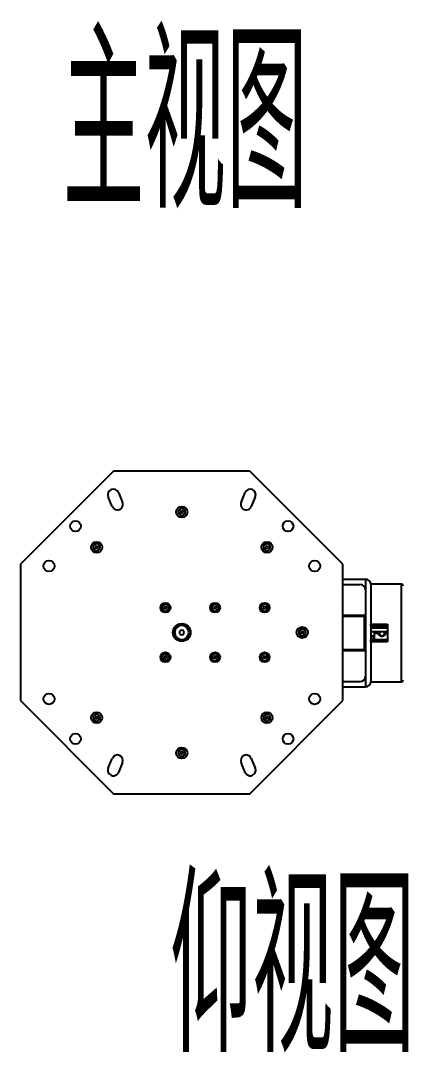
# Model space of a CAD drawing. Header units: millimetres. Extents: x 1258 to 2922, y -135 to 1239.
# Drawn here: x 2143.3 to 2251.1, y 386.4 to 677.6 of the extents above; entities that cross this region are included whole.
import ezdxf

# ---------------------------------------------------------------- set-up
doc = ezdxf.new("R2010")
doc.units = ezdxf.units.MM
doc.header["$LTSCALE"] = 6
doc.layers.add('6文字层', color=3, linetype='Continuous')
doc.styles.add('PC_TEXTSTYLE4', font='ISOCP.SHX', dxfattribs={"width": 0.707, "bigfont": 'GBCBIG.SHX'})

msp = doc.modelspace()

# ---------------------------------------------------------------- linework, layer by layer
at = {"color": 7, "linetype": 'Continuous', "lineweight": 25}
for p, q in [((2169.57, 550.4), (2143.3, 524.14)), ((2208.04, 550.4), (2169.57, 550.4)), ((2234.3, 524.14), (2208.04, 550.4)), ((2169.19, 540.43), (2168.05, 543.2)), ((2170.91, 544.38), (2172.06, 541.61)), ((2205.55, 541.61), (2206.69, 544.38)), ((2209.56, 543.2), (2208.41, 540.43)), ((2188.26, 539.74), (2188.28, 539.71)), ((2188.33, 538.71), (2188.66, 538.93)), ((2188.33, 538.71), (2188.44, 538.55)), ((2188.44, 538.55), (2188.77, 538.77)), ((2188.61, 539.38), (2188.45, 539.27)), ((2188.45, 539.27), (2188.66, 538.93)), ((2188.61, 539.38), (2188.83, 539.04)), ((2188.99, 538.43), (2188.77, 538.77)), ((2189.17, 539.26), (2188.83, 539.04)), ((2189.28, 539.09), (2188.94, 538.88)), ((2189.16, 538.54), (2188.94, 538.88)), ((2189.17, 539.26), (2189.28, 539.09)), ((2189.16, 538.54), (2188.99, 538.43)), ((2189.35, 538.07), (2189.33, 538.1)), ((2164.21, 529.78), (2164.24, 529.75)), ((2164.29, 528.76), (2164.62, 528.97)), ((2164.29, 528.76), (2164.4, 528.59)), ((2164.57, 529.42), (2164.4, 529.31)), ((2164.4, 529.31), (2164.62, 528.97)), ((2164.4, 528.59), (2164.73, 528.81)), ((2164.57, 529.42), (2164.79, 529.08)), ((2164.95, 528.47), (2164.73, 528.81)), ((2165.13, 529.3), (2164.79, 529.08)), ((2165.23, 529.14), (2164.9, 528.92)), ((2165.12, 528.58), (2164.9, 528.92)), ((2165.12, 528.58), (2164.95, 528.47)), ((2165.13, 529.3), (2165.23, 529.14)), ((2165.31, 528.11), (2165.29, 528.14)), ((2212.3, 529.78), (2212.32, 529.75)), ((2212.37, 528.76), (2212.71, 528.97)), ((2212.37, 528.76), (2212.48, 528.59)), ((2212.48, 528.59), (2212.82, 528.81)), ((2212.65, 529.42), (2212.49, 529.31)), ((2212.49, 529.31), (2212.71, 528.97)), ((2212.65, 529.42), (2212.87, 529.08)), ((2213.03, 528.47), (2212.82, 528.81)), ((2213.21, 529.3), (2212.87, 529.08)), ((2213.32, 529.14), (2212.98, 528.92)), ((2213.2, 528.58), (2212.98, 528.92)), ((2213.2, 528.58), (2213.03, 528.47)), ((2213.21, 529.3), (2213.32, 529.14)), ((2213.39, 528.11), (2213.37, 528.14)), ((2143.3, 524.14), (2143.3, 485.67)), ((2234.3, 485.67), (2234.3, 524.14)), ((2234.3, 519.95), (2240.68, 519.95)), ((2234.3, 518.45), (2239.18, 518.45)), ((2240.68, 519.95), (2240.68, 516.95)), ((2250.83, 518.5), (2242.18, 518.5)), ((2242.18, 518.45), (2242.18, 508.74)), ((2240.68, 516.95), (2240.68, 492.55)), ((2183.66, 512.74), (2183.68, 512.71)), ((2197.66, 512.74), (2197.68, 512.71)), ((2211.66, 512.74), (2211.68, 512.71)), ((2183.73, 511.71), (2184.06, 511.93)), ((2183.73, 511.71), (2183.84, 511.55)), ((2183.84, 511.55), (2184.17, 511.77)), ((2184.01, 512.38), (2183.85, 512.27)), ((2183.85, 512.27), (2184.06, 511.93)), ((2184.01, 512.38), (2184.23, 512.04)), ((2184.39, 511.43), (2184.17, 511.77)), ((2184.57, 512.26), (2184.23, 512.04)), ((2184.68, 512.09), (2184.34, 511.88)), ((2184.56, 511.54), (2184.34, 511.88)), ((2184.56, 511.54), (2184.39, 511.43)), ((2184.57, 512.26), (2184.68, 512.09)), ((2184.75, 511.07), (2184.73, 511.1)), ((2197.73, 511.71), (2198.06, 511.93)), ((2197.73, 511.71), (2197.84, 511.55)), ((2197.84, 511.55), (2198.17, 511.77)), ((2198.01, 512.38), (2197.85, 512.27)), ((2197.85, 512.27), (2198.06, 511.93)), ((2198.01, 512.38), (2198.23, 512.04)), ((2198.39, 511.43), (2198.17, 511.77)), ((2198.57, 512.26), (2198.23, 512.04)), ((2198.68, 512.09), (2198.34, 511.88)), ((2198.56, 511.54), (2198.34, 511.88)), ((2198.56, 511.54), (2198.39, 511.43)), ((2198.57, 512.26), (2198.68, 512.09)), ((2198.75, 511.07), (2198.73, 511.1)), ((2211.73, 511.71), (2212.06, 511.93)), ((2211.73, 511.71), (2211.84, 511.55)), ((2211.84, 511.55), (2212.17, 511.77)), ((2212.01, 512.38), (2211.85, 512.27)), ((2211.85, 512.27), (2212.06, 511.93)), ((2212.01, 512.38), (2212.23, 512.04)), ((2212.39, 511.43), (2212.17, 511.77)), ((2212.57, 512.26), (2212.23, 512.04)), ((2212.68, 512.09), (2212.34, 511.88)), ((2212.56, 511.54), (2212.34, 511.88)), ((2212.56, 511.54), (2212.39, 511.43)), ((2212.57, 512.26), (2212.68, 512.09)), ((2212.75, 511.07), (2212.73, 511.1)), ((2234.3, 509.75), (2240.43, 509.75)), ((2240.43, 509.75), (2240.68, 509.5)), ((2240.43, 500.1), (2240.43, 509.4)), ((2240.68, 509.4), (2240.43, 509.4)), ((2242.18, 508.74), (2242.18, 507.22)), ((2242.18, 507.22), (2246.88, 507.22)), ((2242.18, 506.64), (2242.18, 507.22)), ((2242.18, 506.64), (2242.18, 502.86)), ((2246.88, 506.63), (2242.18, 506.63)), ((2246.88, 507.22), (2246.88, 502.29)), ((2222.26, 505.74), (2222.28, 505.71)), ((2222.33, 504.71), (2222.66, 504.93)), ((2222.33, 504.71), (2222.44, 504.55)), ((2222.44, 504.55), (2222.77, 504.77)), ((2222.61, 505.38), (2222.45, 505.27)), ((2222.45, 505.27), (2222.66, 504.93)), ((2222.61, 505.38), (2222.83, 505.04)), ((2222.99, 504.43), (2222.77, 504.77)), ((2223.17, 505.26), (2222.83, 505.04)), ((2223.28, 505.09), (2222.94, 504.88)), ((2223.16, 504.54), (2222.94, 504.88)), ((2223.16, 504.54), (2222.99, 504.43)), ((2223.17, 505.26), (2223.28, 505.09)), ((2223.35, 504.07), (2223.33, 504.1)), ((2242.18, 505.2), (2246.88, 505.2)), ((2242.18, 503.92), (2243.18, 503.92)), ((2243.18, 504.75), (2243.18, 505.2)), ((2243.18, 504.75), (2244.35, 504.75)), ((2243.18, 502.88), (2243.18, 504.75)), ((2244.84, 503.92), (2245.82, 503.92)), ((2242.18, 503.25), (2243.18, 503.25)), ((2243.18, 502.96), (2242.18, 502.96)), ((2242.18, 502.88), (2246.88, 502.88)), ((2242.18, 502.29), (2242.18, 502.86)), ((2242.18, 502.29), (2242.18, 500.77)), ((2246.88, 502.29), (2242.18, 502.29)), ((2183.7, 498), (2184.1, 498)), ((2183.7, 498), (2183.7, 497.8)), ((2184.3, 498.4), (2184.1, 498.4)), ((2184.1, 498.4), (2184.1, 498)), ((2184.2, 498.9), (2184.2, 498.86)), ((2184.3, 498.4), (2184.3, 498)), ((2184.7, 498), (2184.3, 498)), ((2184.7, 498), (2184.7, 497.8)), ((2197.66, 498.74), (2197.68, 498.71)), ((2197.73, 497.71), (2198.06, 497.93)), ((2198.01, 498.38), (2197.85, 498.27)), ((2197.85, 498.27), (2198.06, 497.93)), ((2198.01, 498.38), (2198.23, 498.04)), ((2198.57, 498.26), (2198.23, 498.04)), ((2198.68, 498.09), (2198.34, 497.88)), ((2198.56, 497.54), (2198.34, 497.88)), ((2198.57, 498.26), (2198.68, 498.09)), ((2211.66, 498.74), (2211.68, 498.71)), ((2211.73, 497.71), (2212.06, 497.93)), ((2212.01, 498.38), (2211.85, 498.27)), ((2211.85, 498.27), (2212.06, 497.93)), ((2212.01, 498.38), (2212.23, 498.04)), ((2212.57, 498.26), (2212.23, 498.04)), ((2212.68, 498.09), (2212.34, 497.88)), ((2212.56, 497.54), (2212.34, 497.88)), ((2212.57, 498.26), (2212.68, 498.09)), ((2240.43, 499.75), (2234.3, 499.75)), ((2240.43, 500.1), (2240.68, 500.1)), ((2242.18, 500.77), (2242.18, 491.05)), ((2183.7, 497.8), (2184.1, 497.8)), ((2184.1, 497.4), (2184.1, 497.8)), ((2184.3, 497.4), (2184.1, 497.4)), ((2184.2, 496.9), (2184.2, 496.94)), ((2184.3, 497.4), (2184.3, 497.8)), ((2184.7, 497.8), (2184.3, 497.8)), ((2197.73, 497.71), (2197.84, 497.55)), ((2197.84, 497.55), (2198.17, 497.77)), ((2198.39, 497.43), (2198.17, 497.77)), ((2198.56, 497.54), (2198.39, 497.43)), ((2198.75, 497.07), (2198.73, 497.1)), ((2211.73, 497.71), (2211.84, 497.55)), ((2211.84, 497.55), (2212.17, 497.77)), ((2212.39, 497.43), (2212.17, 497.77)), ((2212.56, 497.54), (2212.39, 497.43)), ((2212.75, 497.07), (2212.73, 497.1)), ((2240.68, 492.55), (2240.68, 489.55)), ((2234.3, 491.05), (2239.18, 491.05)), ((2234.3, 489.55), (2240.68, 489.55)), ((2242.18, 491), (2250.83, 491)), ((2143.3, 485.67), (2169.57, 459.4)), ((2208.04, 459.4), (2234.3, 485.67)), ((2164.21, 481.7), (2164.24, 481.67)), ((2164.29, 480.67), (2164.62, 480.89)), ((2164.29, 480.67), (2164.4, 480.51)), ((2164.57, 481.34), (2164.4, 481.23)), ((2164.4, 481.23), (2164.62, 480.89)), ((2164.4, 480.51), (2164.73, 480.72)), ((2164.57, 481.34), (2164.79, 481)), ((2164.95, 480.39), (2164.73, 480.72)), ((2165.13, 481.22), (2164.79, 481)), ((2165.23, 481.05), (2164.9, 480.83)), ((2165.12, 480.5), (2164.9, 480.83)), ((2165.12, 480.5), (2164.95, 480.39)), ((2165.13, 481.22), (2165.23, 481.05)), ((2212.3, 481.7), (2212.32, 481.67)), ((2212.37, 480.67), (2212.71, 480.89)), ((2212.37, 480.67), (2212.48, 480.51)), ((2212.48, 480.51), (2212.82, 480.72)), ((2212.65, 481.34), (2212.49, 481.23)), ((2212.49, 481.23), (2212.71, 480.89)), ((2212.65, 481.34), (2212.87, 481)), ((2213.03, 480.39), (2212.82, 480.72)), ((2213.21, 481.22), (2212.87, 481)), ((2213.32, 481.05), (2212.98, 480.83)), ((2213.2, 480.5), (2212.98, 480.83)), ((2213.2, 480.5), (2213.03, 480.39)), ((2213.21, 481.22), (2213.32, 481.05)), ((2165.31, 480.03), (2165.29, 480.06)), ((2213.39, 480.03), (2213.37, 480.06)), ((2188.26, 471.74), (2188.28, 471.71)), ((2168.05, 466.61), (2169.19, 469.38)), ((2188.33, 470.71), (2188.66, 470.93)), ((2188.33, 470.71), (2188.44, 470.55)), ((2188.44, 470.55), (2188.77, 470.77)), ((2188.61, 471.38), (2188.45, 471.27)), ((2188.45, 471.27), (2188.66, 470.93)), ((2188.61, 471.38), (2188.83, 471.04)), ((2188.99, 470.43), (2188.77, 470.77)), ((2189.17, 471.26), (2188.83, 471.04)), ((2189.28, 471.09), (2188.94, 470.88)), ((2189.16, 470.54), (2188.94, 470.88)), ((2189.16, 470.54), (2188.99, 470.43)), ((2189.17, 471.26), (2189.28, 471.09)), ((2189.35, 470.07), (2189.33, 470.1)), ((2208.41, 469.38), (2209.56, 466.61)), ((2172.06, 468.2), (2170.91, 465.43)), ((2206.69, 465.43), (2205.55, 468.2)), ((2169.57, 459.4), (2208.04, 459.4))]:
    msp.add_line(p, q, dxfattribs=at)
at = {"color": 8, "linetype": 'Continuous', "lineweight": 25}
for p, q in [((2250.83, 491), (2250.83, 518.5)), ((2240.43, 509.4), (2234.3, 509.4)), ((2242.18, 506.23), (2246.88, 506.23)), ((2246.3, 504.75), (2246.88, 504.75)), ((2234.3, 500.1), (2240.43, 500.1))]:
    msp.add_line(p, q, dxfattribs=at)
at = {"color": 7, "linetype": 'Continuous', "lineweight": 25, "flags": 128}
msp.add_lwpolyline([(2240.68, 500), (2240.54, 499.86), (2240.43, 499.75)], dxfattribs=at)
at = {"color": 7, "linetype": 'Continuous', "lineweight": 25}
for centre, radius in [((2188.8, 538.9), 1.57), ((2158.8, 534.9), 1.5), ((2218.8, 534.9), 1.5), ((2164.76, 528.95), 1.57), ((2212.84, 528.95), 1.57), ((2151.3, 523.65), 1.55), ((2226.3, 523.65), 1.55), ((2184.2, 511.9), 1.4), ((2198.2, 511.9), 1.4), ((2212.2, 511.9), 1.4), ((2188.8, 504.9), 2.5), ((2222.8, 504.9), 1.57), ((2184.2, 497.9), 1.4), ((2198.2, 497.9), 1.4), ((2212.2, 497.9), 1.4), ((2151.3, 486.15), 1.55), ((2226.3, 486.15), 1.55), ((2164.76, 480.86), 1.58), ((2212.84, 480.86), 1.58), ((2158.8, 474.9), 1.5), ((2218.8, 474.9), 1.5), ((2188.8, 470.9), 1.57)]:
    msp.add_circle(centre, radius, dxfattribs=at)
for centre, radius, start, end in [((2169.48, 543.79), 1.55, 22.5, 202.5), ((2208.13, 543.79), 1.55, 337.5, 157.5), ((2170.63, 541.02), 1.55, 202.5, 22.5), ((2206.98, 541.02), 1.55, 157.5, 337.5), ((2188.8, 538.9), 1, 123.1576, 303.1576), ((2188.8, 538.9), 0.96, 123.1576, 303.1576), ((2188.8, 538.9), 1, 303.1576, 123.1576), ((2188.8, 538.9), 0.96, 303.1576, 123.1576), ((2164.76, 528.95), 1, 303.1576, 123.1576), ((2164.76, 528.95), 0.96, 303.1576, 123.1576), ((2212.84, 528.95), 1, 303.1576, 123.1576), ((2212.84, 528.95), 0.96, 303.1576, 123.1576), ((2164.76, 528.95), 1, 123.1576, 303.1576), ((2164.76, 528.95), 0.96, 123.1576, 303.1576), ((2212.84, 528.95), 1, 123.1576, 303.1576), ((2212.84, 528.95), 0.96, 123.1576, 303.1576), ((2239.18, 516.95), 1.5, 0, 90), ((2240.68, 518.45), 1.5, 0, 90), ((2250.83, 518), 0.5, 0, 90), ((2184.2, 511.9), 1, 123.1576, 303.1576), ((2184.2, 511.9), 0.96, 123.1576, 303.1576), ((2184.2, 511.9), 1, 303.1576, 123.1576), ((2184.2, 511.9), 0.96, 303.1576, 123.1576), ((2198.2, 511.9), 1, 123.1576, 303.1576), ((2198.2, 511.9), 0.96, 123.1576, 303.1576), ((2198.2, 511.9), 1, 303.1576, 123.1576), ((2198.2, 511.9), 0.96, 303.1576, 123.1576), ((2212.2, 511.9), 1, 123.1576, 303.1576), ((2212.2, 511.9), 0.96, 123.1576, 303.1576), ((2212.2, 511.9), 1, 303.1576, 123.1576), ((2212.2, 511.9), 0.96, 303.1576, 123.1576), ((2188.8, 504.9), 2.35, 0, 180), ((2188.8, 504.9), 2, 0, 180), ((2188.8, 504.9), 2.35, 180, 0), ((2188.8, 504.9), 2, 180, 0), ((2188.8, 504.9), 0.65, 0, 180), ((2188.8, 504.9), 0.65, 180, 0), ((2222.8, 504.9), 1, 123.1576, 303.1576), ((2222.8, 504.9), 0.96, 123.1576, 303.1576), ((2222.8, 504.9), 1, 303.1576, 123.1576), ((2222.8, 504.9), 0.96, 303.1576, 123.1576), ((2245.33, 504.75), 0.75, 143.7736, 270), ((2245.33, 504.75), 0.75, 270, 36.2264), ((2184.2, 497.9), 1, 90, 270), ((2184.2, 497.9), 0.96, 90, 270), ((2184.2, 497.9), 1, 270, 90), ((2184.2, 497.9), 0.96, 270, 90), ((2198.2, 497.9), 1, 123.1576, 303.1576), ((2198.2, 497.9), 0.96, 123.1576, 303.1576), ((2198.2, 497.9), 1, 303.1576, 123.1576), ((2198.2, 497.9), 0.96, 303.1576, 123.1576), ((2212.2, 497.9), 1, 123.1576, 303.1576), ((2212.2, 497.9), 0.96, 123.1576, 303.1576), ((2212.2, 497.9), 1, 303.1576, 123.1576), ((2212.2, 497.9), 0.96, 303.1576, 123.1576), ((2239.18, 492.55), 1.5, 270, 0), ((2240.68, 491.05), 1.5, 270, 0), ((2250.83, 491.5), 0.5, 270, 0), ((2164.76, 480.86), 1, 123.1576, 303.1576), ((2164.76, 480.86), 0.96, 123.1576, 303.1576), ((2164.76, 480.86), 1, 303.1576, 123.1576), ((2164.76, 480.86), 0.96, 303.1576, 123.1576), ((2212.84, 480.86), 1, 123.1576, 303.1576), ((2212.84, 480.86), 0.96, 123.1576, 303.1576), ((2212.84, 480.86), 1, 303.1576, 123.1576), ((2212.84, 480.86), 0.96, 303.1576, 123.1576), ((2188.8, 470.9), 1, 123.1576, 303.1576), ((2188.8, 470.9), 0.96, 123.1576, 303.1576), ((2188.8, 470.9), 1, 303.1576, 123.1576), ((2188.8, 470.9), 0.96, 303.1576, 123.1576), ((2170.63, 468.79), 1.55, 337.5, 157.5), ((2206.98, 468.79), 1.55, 22.5, 202.5), ((2169.48, 466.02), 1.55, 157.5, 337.5), ((2208.13, 466.02), 1.55, 202.5, 22.5)]:
    msp.add_arc(centre, radius, start, end, dxfattribs=at)
for points in [[(2240.43, 509.4), (2240.43, 509.45), (2240.43, 509.54), (2240.43, 509.66), (2240.43, 509.74), (2240.43, 509.75), (2240.43, 509.75)], [(2240.43, 499.75), (2240.43, 499.76), (2240.43, 499.77), (2240.43, 499.85), (2240.43, 499.97), (2240.43, 500.06), (2240.43, 500.1)]]:
    msp.add_open_spline(points, degree=3, dxfattribs=at)
for points, knots in [([(2244.35, 504.75), (2244.36, 504.84), (2244.37, 505), (2244.44, 505.14), (2244.47, 505.2)], [0, 0, 0, 0, 0.554233, 1, 1, 1, 1]), ([(2246.3, 504.75), (2246.3, 504.69), (2246.29, 504.51), (2246.18, 504.24), (2245.96, 503.99), (2245.69, 503.83), (2245.39, 503.76), (2245.06, 503.8), (2244.76, 503.94), (2244.53, 504.17), (2244.38, 504.45), (2244.36, 504.65), (2244.35, 504.75)], [0, 0, 0, 0, 0.0643085, 0.1744153, 0.2820007, 0.3822592, 0.4812489, 0.580245, 0.6954504, 0.8012246, 0.9012779, 1, 1, 1, 1]), ([(2246.18, 505.2), (2246.22, 505.14), (2246.29, 505), (2246.3, 504.84), (2246.3, 504.75)], [0, 0, 0, 0, 0.454361, 1, 1, 1, 1])]:
    msp.add_open_spline(points, degree=3, knots=knots, dxfattribs=at)

# ---------------------------------------------------------------- texts
at = {"layer": '6文字层', "style": 'PC_TEXTSTYLE4', "width": 0.667}
for s, p in [('主视图', (2155.18, 624.68)), ('仰视图', (2185.54, 386.47))]:
    msp.add_text(s, height=48, dxfattribs=at).set_placement(p)

doc.saveas('drawing.dxf')
